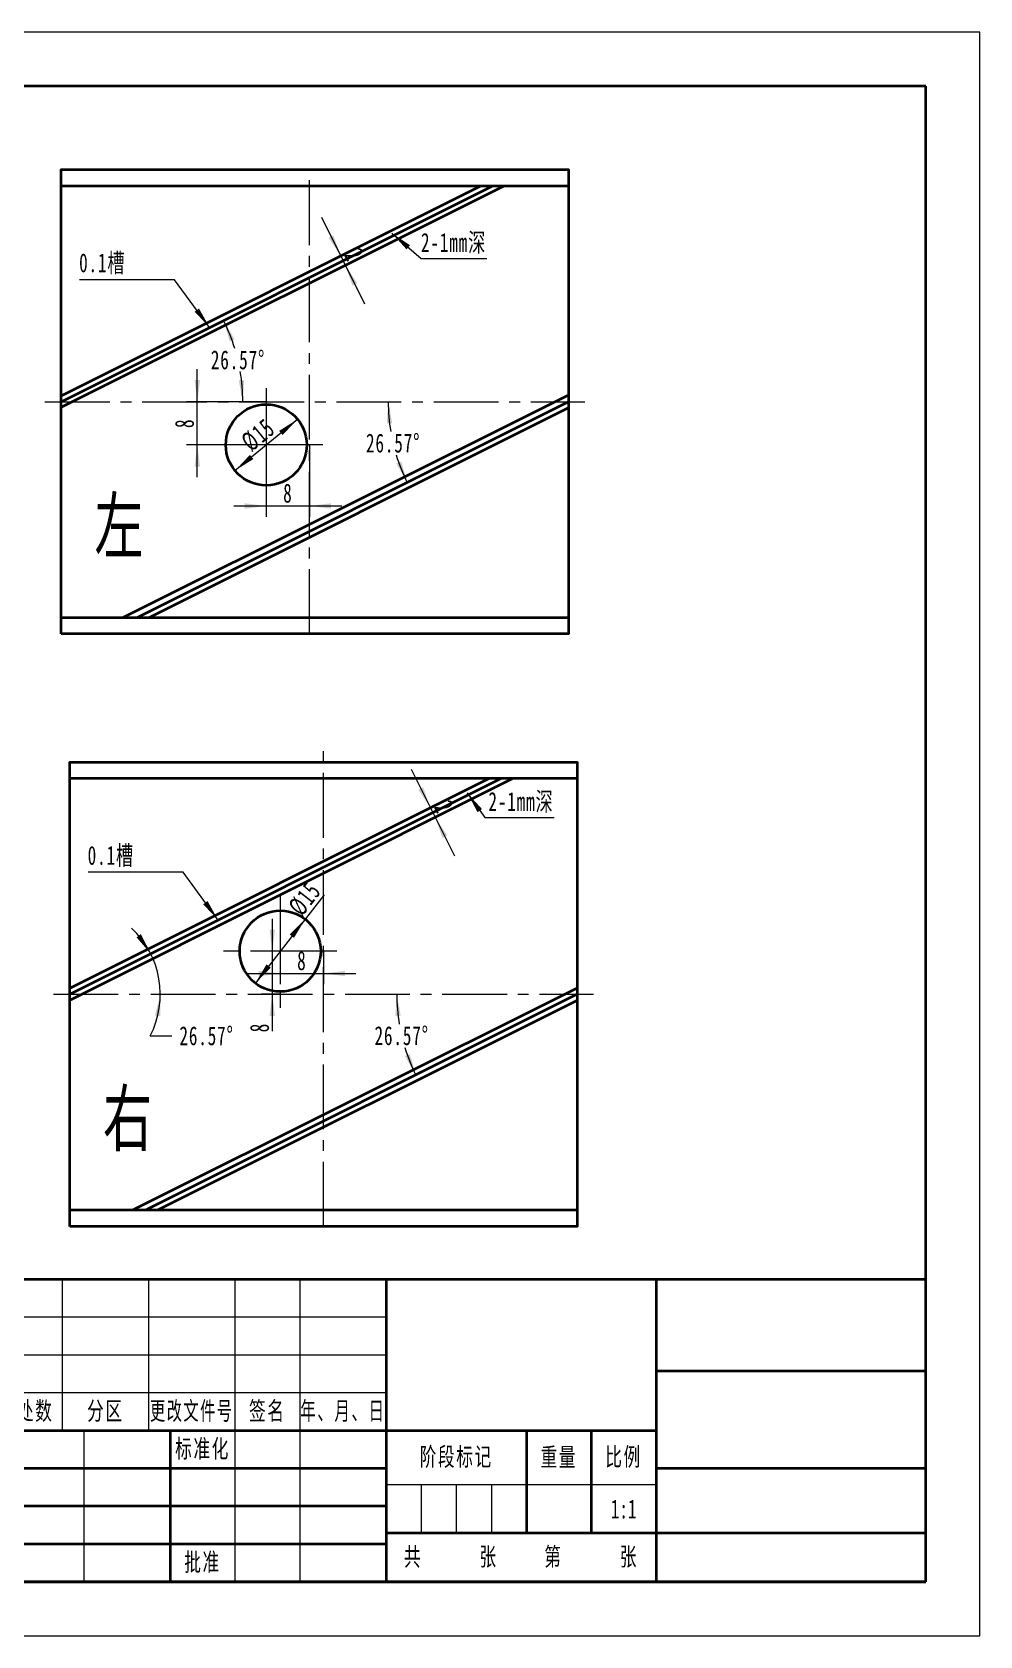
# Model space of a CAD drawing. Header units: millimetres. Extents: x -210 to 437, y -148 to 148.
# Drawn here: x 34.4 to 210, y -148.5 to 148.5 of the extents above; entities that cross this region are included whole.
import ezdxf
from ezdxf.enums import TextEntityAlignment as Align

# ---------------------------------------------------------------- set-up
doc = ezdxf.new("R2010")
doc.units = ezdxf.units.MM
doc.linetypes.add('点画线', pattern=[18, 12, -2, 2, -2])
doc.layers.get('0').update_dxf_attribs({"lineweight": 35})
for name, color, linetype, lineweight in [('中心线层', 1, '点画线', 18), ('尺寸线层', 3, 'Continuous', 18), ('粗实线层', 7, 'Continuous', 35), ('细实线层', 7, 'Continuous', 18)]:
    doc.layers.add(name, color=color, linetype=linetype, lineweight=lineweight)
doc.styles.add('标准', font='', dxfattribs={"width": 0.667})
doc.styles.get('标准').set_extended_font_data('宋体')
doc.dimstyles.new('GB_尺寸', dxfattribs={"dimtxt": 3.5, "dimasz": 4, "dimexe": 2, "dimexo": 0, "dimtad": 1, "dimdsep": 46, "dimtxsty": '标准', "dimblk": '_CAXARROW', "dimcen": 0, "dimdle": 8, "dimazin": 2, "dimtfac": 0.707107, "dimtdec": 3, "dimtmove": 2, "dimatfit": 3, "dimfxl": 1, "dimfrac": 2, "dimtolj": 1, "dimarcsym": 1})

# ---------------------------------------------------------------- blocks, each defined once
blk = doc.blocks.new('$CAXA_FRAME_13B17AC1$')
at = {"layer": '粗实线层'}
for p, q in [((200, 138.5), (-200, 138.5)), ((200, -138.5), (200, 138.5)), ((-200, -138.5), (200, -138.5))]:
    blk.add_line(p, q, dxfattribs=at)
at = {"layer": '细实线层'}
for p, q in [((210, 148.5), (-210, 148.5)), ((210, -148.5), (210, 148.5)), ((-210, -148.5), (210, -148.5))]:
    blk.add_line(p, q, dxfattribs=at)
blk = doc.blocks.new('$CAXA_TITLE_151E506F$')
at = {"layer": '粗实线层'}
for p, q in [((0, 56), (-180, 56)), ((-180, 56), (-180, 0)), ((-100, 56), (-100, 0)), ((-50, 56), (-50, 0)), ((0, 0), (0, 56)), ((0, 39), (-50, 39)), ((-50, 28), (-180, 28)), ((-140, 28), (-140, 0)), ((-74, 28), (-74, 9)), ((-62, 28), (-62, 9)), ((-100, 21), (-180, 21)), ((0, 21), (-50, 21)), ((-100, 14), (-180, 14)), ((0, 9), (-100, 9)), ((-100, 7), (-180, 7)), ((0, 0), (-180, 0))]:
    blk.add_line(p, q, dxfattribs=at)
at = {"layer": '细实线层'}
for p, q in [((-170, 56), (-170, 28)), ((-160, 56), (-160, 28)), ((-144, 56), (-144, 28)), ((-128, 56), (-128, 0)), ((-116, 56), (-116, 0)), ((-100, 49), (-180, 49)), ((-100, 42), (-180, 42)), ((-100, 35), (-180, 35)), ((-168, 28), (-168, 0)), ((-156, 28), (-156, 0)), ((-50, 18), (-100, 18)), ((-93.5, 18), (-93.5, 9)), ((-87, 18), (-87, 9)), ((-80.5, 18), (-80.5, 9))]:
    blk.add_line(p, q, dxfattribs=at)
at = {"layer": '尺寸线层', "attachment_point": 5, "line_spacing_factor": 1.369753, "style": '标准'}
for s, insert, char_height, width in [('\\T1.1;标记', (-175, 31.5), 3.386, 18), ('\\T1.1;处数', (-165, 31.5), 3.386, 18), ('\\T1.1;分区', (-152, 31.5), 3.386, 30), ('\\T1.1;{\\W0.60886;更改文件号}', (-136, 31.5), 3.3865, 30), ('\\T1.1;签名', (-122, 31.5), 3.386, 22), ('\\T1.1;{\\W0.622239;年、月、日}', (-108, 31.5), 3.3865, 30), ('\\T1.1;设计', (-174, 24.5), 3.386, 22), ('\\T1.1;标准化', (-134, 24.5), 3.386, 22), ('\\T1.1;阶段标记', (-87, 23), 3.386, 50), ('\\T1.1;重量', (-68, 23), 3.386, 22), ('\\T1.1;比例', (-56, 23), 3.386, 22), ('\\T1.1;审核', (-174, 10.5), 3.386, 22), ('\\T1.1;共', (-95, 4.5), 3.386, 8), ('\\T1.1;张', (-81, 4.5), 3.386, 8), ('\\T1.1;第', (-69, 4.5), 3.386, 8), ('\\T1.1;张', (-55, 4.5), 3.386, 8), ('\\T1.1;工艺', (-174, 3.5), 3.386, 22), ('\\T1.1;批准', (-134, 3.5), 3.386, 22)]:
    blk.add_mtext(s, dxfattribs=dict(at, insert=insert, char_height=char_height, width=width))
at = {"layer": '尺寸线层', "style": '标准'}
for tag, height, width, p in [('标记C', 3.54, 0.667, (-175, 52.5)), ('处数C', 3.54, 0.667, (-165, 52.5)), ('分区C', 3.54, 0.667, (-152, 52.5)), ('更改文件号C', 3.54, 0.512156, (-136, 52.5)), ('更改签名C', 3.54, 0.459969, (-122, 52.5)), ('更改日期C', 3.54, 0.62723, (-108, 52.5)), ('单位名称', 5.05, 0.667, (-25, 47.5)), ('标记B', 3.54, 0.667, (-175, 45.5)), ('处数B', 3.54, 0.667, (-165, 45.5)), ('分区B', 3.54, 0.667, (-152, 45.5)), ('更改文件号B', 3.54, 0.512156, (-136, 45.5)), ('更改签名B', 3.54, 0.459969, (-122, 45.5)), ('更改日期B', 3.54, 0.62723, (-108, 45.5)), ('材料名称', 5.05, 0.667, (-75, 42)), ('标记A', 3.54, 0.667, (-175, 38.5)), ('处数A', 3.54, 0.667, (-165, 38.5)), ('分区A', 3.54, 0.667, (-152, 38.5)), ('更改文件号A', 3.54, 0.512156, (-136, 38.5)), ('更改签名A', 3.54, 0.459969, (-122, 38.5)), ('更改日期A', 3.54, 0.62723, (-108, 38.5)), ('图纸名称', 5.05, 0.667, (-25, 30)), ('设计', 3.54, 0.667, (-162, 24.5)), ('设计日期', 3.54, 0.667, (-148, 24.5)), ('标准化', 3.54, 0.667, (-122, 24.5)), ('标准化日期', 3.54, 0.569556, (-108, 24.5)), ('图纸编号', 5.05, 0.667, (-25, 15)), ('阶段标记S', 3.54, 0.229984, (-96.75, 13.5)), ('阶段标记A', 3.54, 0.229984, (-90.25, 13.5)), ('阶段标记B', 3.54, 0.229984, (-83.75, 13.5)), ('阶段标记C', 3.54, 0.229984, (-77.25, 13.5)), ('重量', 3.54, 0.667, (-68, 13.5)), ('图纸比例', 3.54, 0.524733, (-56, 13.5)), ('审核', 3.54, 0.667, (-162, 10.5)), ('审核日期', 3.54, 0.667, (-148, 10.5)), ('页数', 3.54, 0.667, (-88, 4.5)), ('页码', 3.54, 0.667, (-62, 4.5)), ('投影符号', 3.54, 0.667, (-25, 4.5)), ('工艺', 3.54, 0.667, (-162, 3.5)), ('工艺日期', 3.54, 0.667, (-148, 3.5)), ('批准', 3.54, 0.667, (-122, 3.5)), ('批准日期', 3.54, 0.667, (-108, 3.5))]:
    blk.add_attdef(tag, text='', height=height, dxfattribs=dict(at, width=width)).set_placement(p, align=Align.MIDDLE_CENTER)
blk = doc.blocks.new('*X29')
at = {"layer": '尺寸线层', "linetype": 'Continuous'}
for points in [[(101.98, -29.69), (102.72, -33.65), (101.72, -33.74)], [(105.51, -44.63), (104.4, -40.76), (103.47, -41.13)]]:
    blk.add_hatch(color=0, dxfattribs=at).paths.add_polyline_path(points, flags=0)
at = {"layer": '尺寸线层', "color": 0, "linetype": 'Continuous'}
for start, end in [(180, 189.5229), (197.1065, 206.57)]:
    blk.add_arc((135.4, -29.69), 33.42, start, end, dxfattribs=at)
at = {"layer": '尺寸线层', "color": 0, "insert": (102.87, -37.37), "char_height": 3.5, "width": 20.4497, "attachment_point": 5, "line_spacing_factor": 1.15057, "style": '标准'}
blk.add_mtext('\\T1.1;26.57%%D', dxfattribs=at)
blk = doc.blocks.new('_CAXARROW')
blk.add_hatch(color=0).paths.add_polyline_path([(0, 0), (-1, 0.125), (-1, -0.125)], flags=0)
blk = doc.blocks.new('*X30')
at = {"layer": '尺寸线层', "linetype": 'Continuous'}
blk.add_hatch(color=0, dxfattribs=at).paths.add_polyline_path([(19.8, -8.84), (17.03, -5.92), (17.83, -5.32)], flags=0)
at = {"layer": '尺寸线层', "color": 0}
blk.add_line((13.31, 0), (-4.28, 0), dxfattribs=at)
at = {"layer": '尺寸线层', "color": 0, "linetype": 'Continuous'}
blk.add_line((19.8, -8.84), (13.31, 0), dxfattribs=at)
at = {"layer": '尺寸线层', "color": 0, "insert": (0, 2.94), "char_height": 3.5, "width": 17.1214, "attachment_point": 5, "line_spacing_factor": 1.15057, "style": '标准'}
blk.add_mtext('\\T1.1;0.1槽', dxfattribs=at)
blk = doc.blocks.new('*X31')
at = {"layer": '尺寸线层', "linetype": 'Continuous'}
for points in [[(69.9, 95.09), (71.01, 91.22), (71.94, 91.59)], [(73.45, 80.05), (72.71, 84.01), (73.71, 84.1)]]:
    blk.add_hatch(color=0, dxfattribs=at).paths.add_polyline_path(points, flags=0)
at = {"layer": '尺寸线层', "color": 0, "linetype": 'Continuous'}
for start, end in [(17.0813, 26.57), (0, 9.5473)]:
    blk.add_arc((39.81, 80.05), 33.64, start, end, dxfattribs=at)
at = {"layer": '尺寸线层', "color": 0, "insert": (72.55, 87.78), "char_height": 3.5, "width": 20.4497, "attachment_point": 5, "line_spacing_factor": 1.15057, "style": '标准'}
blk.add_mtext('\\T1.1;26.57%%D', dxfattribs=at)
blk = doc.blocks.new('*X32')
at = {"layer": '尺寸线层', "linetype": 'Continuous'}
for points in [[(100.4, 80.05), (101.13, 76.09), (100.14, 76)], [(103.93, 65.1), (102.81, 68.97), (101.88, 68.61)]]:
    blk.add_hatch(color=0, dxfattribs=at).paths.add_polyline_path(points, flags=0)
at = {"layer": '尺寸线层', "color": 0, "linetype": 'Continuous'}
for start, end in [(180, 189.5229), (197.1065, 206.57)]:
    blk.add_arc((133.81, 80.05), 33.42, start, end, dxfattribs=at)
at = {"layer": '尺寸线层', "color": 0, "insert": (101.29, 72.37), "char_height": 3.5, "width": 20.4497, "attachment_point": 5, "line_spacing_factor": 1.15057, "style": '标准'}
blk.add_mtext('\\T1.1;26.57%%D', dxfattribs=at)
blk = doc.blocks.new('*X33')
at = {"layer": '尺寸线层', "linetype": 'Continuous'}
blk.add_hatch(color=0, dxfattribs=at).paths.add_polyline_path([(19.8, -8.84), (17.03, -5.92), (17.83, -5.32)], flags=0)
at = {"layer": '尺寸线层', "color": 0}
blk.add_line((13.31, 0), (-4.28, 0), dxfattribs=at)
at = {"layer": '尺寸线层', "color": 0, "linetype": 'Continuous'}
blk.add_line((19.8, -8.84), (13.31, 0), dxfattribs=at)
at = {"layer": '尺寸线层', "color": 0, "insert": (0, 2.94), "char_height": 3.5, "width": 17.1214, "attachment_point": 5, "line_spacing_factor": 1.15057, "style": '标准'}
blk.add_mtext('\\T1.1;0.1槽', dxfattribs=at)
blk = doc.blocks.new('*X48')
at = {"layer": '尺寸线层', "linetype": 'Continuous'}
for points in [[(56.39, -22.19), (53.78, -19.13), (54.58, -18.53)], [(58.16, -29.69), (57.19, -33.59), (58.17, -33.77)]]:
    blk.add_hatch(color=0, dxfattribs=at).paths.add_polyline_path(points, flags=0)
at = {"layer": '尺寸线层', "color": 0, "linetype": 'Continuous'}
blk.add_line((56.29, -37.39), (60.29, -37.39), dxfattribs=at)
blk.add_arc((41.4, -29.69), 16.77, 332.6598, 47.0751, dxfattribs=at)
at = {"layer": '尺寸线层', "color": 0, "insert": (66.73, -37.39), "char_height": 3.5, "width": 20.4497, "attachment_point": 5, "line_spacing_factor": 1.15057, "style": '标准'}
blk.add_mtext('\\T1.1;26.57%%D', dxfattribs=at)
blk = doc.blocks.new('*X49')
at = {"layer": '尺寸线层', "linetype": 'Continuous'}
for points in [[(78.92, -21.69), (79.42, -17.69), (78.42, -17.69)], [(78.92, -29.69), (79.42, -33.69), (78.42, -33.69)]]:
    blk.add_hatch(color=0, dxfattribs=at).paths.add_polyline_path(points, flags=0)
at = {"layer": '尺寸线层', "color": 0, "linetype": 'Continuous'}
for p, q in [((78.92, -15.69), (78.92, -36.52)), ((80.4, -21.69), (76.92, -21.69)), ((80.4, -29.69), (76.92, -29.69))]:
    blk.add_line(p, q, dxfattribs=at)
at = {"layer": '尺寸线层', "color": 0, "insert": (76.57, -35.85), "char_height": 3.5, "width": 7, "attachment_point": 5, "rotation": 90, "line_spacing_factor": 1.15057, "style": '标准'}
blk.add_mtext('\\T1.1;8', dxfattribs=at)
blk = doc.blocks.new('*X50')
at = {"layer": '尺寸线层', "linetype": 'Continuous'}
for points in [[(80.4, -25.83), (76.4, -25.33), (76.4, -26.33)], [(88.4, -25.83), (92.4, -25.33), (92.4, -26.33)]]:
    blk.add_hatch(color=0, dxfattribs=at).paths.add_polyline_path(points, flags=0)
at = {"layer": '尺寸线层', "color": 0, "linetype": 'Continuous'}
for p, q in [((80.4, -21.69), (80.4, -27.83)), ((88.4, -21.69), (88.4, -27.83)), ((74.4, -25.83), (94.4, -25.83))]:
    blk.add_line(p, q, dxfattribs=at)
at = {"layer": '尺寸线层', "color": 0, "insert": (84.4, -23.48), "char_height": 3.5, "width": 7, "attachment_point": 5, "line_spacing_factor": 1.15057, "style": '标准'}
blk.add_mtext('\\T1.1;8', dxfattribs=at)
blk = doc.blocks.new('*X51')
at = {"layer": '尺寸线层', "linetype": 'Continuous'}
for points in [[(85.01, -15.77), (82.94, -19.23), (82.15, -18.62)], [(75.78, -27.6), (78.64, -24.75), (77.85, -24.14)]]:
    blk.add_hatch(color=0, dxfattribs=at).paths.add_polyline_path(points, flags=0)
at = {"layer": '尺寸线层', "color": 0, "linetype": 'Continuous'}
blk.add_line((88.51, -11.28), (75.78, -27.6), dxfattribs=at)
at = {"layer": '尺寸线层', "color": 0, "insert": (84.95, -12), "char_height": 3.5, "width": 11.023, "attachment_point": 5, "rotation": 52.0562, "line_spacing_factor": 1.15057, "style": '标准'}
blk.add_mtext('\\T1.1;%%C15', dxfattribs=at)
blk = doc.blocks.new('*X52')
at = {"layer": '尺寸线层', "linetype": 'Continuous'}
for points in [[(65.03, 80.05), (64.53, 84.05), (65.53, 84.05)], [(65.03, 72.05), (64.53, 68.05), (65.53, 68.05)]]:
    blk.add_hatch(color=0, dxfattribs=at).paths.add_polyline_path(points, flags=0)
at = {"layer": '尺寸线层', "color": 0, "linetype": 'Continuous'}
for p, q in [((65.03, 66.05), (65.03, 86.05)), ((77.81, 80.05), (63.03, 80.05)), ((77.81, 72.05), (63.03, 72.05))]:
    blk.add_line(p, q, dxfattribs=at)
at = {"layer": '尺寸线层', "color": 0, "insert": (62.67, 76.05), "char_height": 3.5, "width": 7, "attachment_point": 5, "rotation": 90, "line_spacing_factor": 1.15057, "style": '标准'}
blk.add_mtext('\\T1.1;8', dxfattribs=at)
blk = doc.blocks.new('*X53')
at = {"layer": '尺寸线层', "linetype": 'Continuous'}
for points in [[(77.81, 60.74), (73.81, 61.24), (73.81, 60.24)], [(85.81, 60.74), (89.81, 61.24), (89.81, 60.24)]]:
    blk.add_hatch(color=0, dxfattribs=at).paths.add_polyline_path(points, flags=0)
at = {"layer": '尺寸线层', "color": 0, "linetype": 'Continuous'}
for p, q in [((77.81, 72.05), (77.81, 58.74)), ((85.81, 72.05), (85.81, 58.74)), ((71.81, 60.74), (91.81, 60.74))]:
    blk.add_line(p, q, dxfattribs=at)
at = {"layer": '尺寸线层', "color": 0, "insert": (81.81, 63.1), "char_height": 3.5, "width": 7, "attachment_point": 5, "line_spacing_factor": 1.15057, "style": '标准'}
blk.add_mtext('\\T1.1;8', dxfattribs=at)
blk = doc.blocks.new('*X54')
at = {"layer": '尺寸线层', "linetype": 'Continuous'}
for points in [[(83.6, 76.8), (80.19, 74.65), (80.83, 73.88)], [(72.01, 67.29), (74.78, 70.21), (75.42, 69.44)]]:
    blk.add_hatch(color=0, dxfattribs=at).paths.add_polyline_path(points, flags=0)
at = {"layer": '尺寸线层', "color": 0, "linetype": 'Continuous'}
blk.add_line((72.01, 67.29), (83.6, 76.8), dxfattribs=at)
at = {"layer": '尺寸线层', "color": 0, "insert": (76.31, 73.88), "char_height": 3.5, "width": 11.023, "attachment_point": 5, "rotation": 39.3761, "line_spacing_factor": 1.15057, "style": '标准'}
blk.add_mtext('\\T1.1;%%C15', dxfattribs=at)
blk = doc.blocks.new('*X66')
at = {"layer": '尺寸线层', "linetype": 'Continuous'}
for points in [[(91.58, 107.06), (90.24, 110.86), (89.35, 110.41)], [(92.43, 105.35), (94.67, 102), (93.77, 101.55)]]:
    blk.add_hatch(color=0, dxfattribs=at).paths.add_polyline_path(points, flags=0)
at = {"layer": '尺寸线层', "color": 0, "linetype": 'Continuous'}
for p, q in [((88.01, 114.21), (96.01, 98.19)), ((92.33, 107.43), (89.79, 106.16)), ((93.18, 105.72), (90.64, 104.46))]:
    blk.add_line(p, q, dxfattribs=at)
at = {"layer": '尺寸线层', "color": 0, "insert": (94.12, 107.26), "char_height": 3.5, "width": 7, "attachment_point": 5, "rotation": 296.5386, "line_spacing_factor": 1.15057, "style": '标准'}
blk.add_mtext('\\T1.1;2', dxfattribs=at)
blk = doc.blocks.new('*X67')
at = {"layer": '尺寸线层', "linetype": 'Continuous'}
blk.add_hatch(color=0, dxfattribs=at).paths.add_polyline_path([(-11.49, 4.68), (-8.14, 2.44), (-8.79, 1.68)], flags=0)
at = {"layer": '尺寸线层', "color": 0, "linetype": 'Continuous'}
blk.add_line((-11.49, 4.68), (-6.08, 0), dxfattribs=at)
at = {"layer": '尺寸线层', "color": 0}
blk.add_line((-6.08, 0), (6.08, 0), dxfattribs=at)
at = {"layer": '尺寸线层', "color": 0, "insert": (0, 2.79), "char_height": 3.5, "width": 24.3362, "attachment_point": 5, "line_spacing_factor": 1.15057, "style": '标准'}
blk.add_mtext('\\T1.1;2-1mm深', dxfattribs=at)
blk = doc.blocks.new('*X68')
at = {"layer": '尺寸线层', "linetype": 'Continuous'}
for points in [[(108.21, 4.84), (106.86, 8.65), (105.97, 8.2)], [(109.09, 3.09), (111.32, -0.27), (110.43, -0.72)]]:
    blk.add_hatch(color=0, dxfattribs=at).paths.add_polyline_path(points, flags=0)
at = {"layer": '尺寸线层', "color": 0, "linetype": 'Continuous'}
for p, q in [((104.63, 12), (112.66, -4.07)), ((108.44, 4.96), (106.42, 3.95)), ((109.32, 3.2), (107.3, 2.19))]:
    blk.add_line(p, q, dxfattribs=at)
at = {"layer": '尺寸线层', "color": 0, "insert": (110.75, 5.02), "char_height": 3.5, "width": 7, "attachment_point": 5, "rotation": 296.572, "line_spacing_factor": 1.15057, "style": '标准'}
blk.add_mtext('\\T1.1;2', dxfattribs=at)
blk = doc.blocks.new('*X69')
at = {"layer": '尺寸线层', "linetype": 'Continuous'}
blk.add_hatch(color=0, dxfattribs=at).paths.add_polyline_path([(-10.04, 4.54), (-7.31, 1.57), (-8.13, 0.99)], flags=0)
at = {"layer": '尺寸线层', "color": 0, "linetype": 'Continuous'}
blk.add_line((-10.04, 4.54), (-6.81, 0), dxfattribs=at)
at = {"layer": '尺寸线层', "color": 0}
blk.add_line((-6.81, 0), (6.08, 0), dxfattribs=at)
at = {"layer": '尺寸线层', "color": 0, "insert": (0, 2.79), "char_height": 3.5, "width": 24.3362, "attachment_point": 5, "line_spacing_factor": 1.15057, "style": '标准'}
blk.add_mtext('\\T1.1;2-1mm深', dxfattribs=at)

msp = doc.modelspace()

# ---------------------------------------------------------------- linework, layer by layer
at = {"layer": '中心线层'}
for p, q in [((85.807, 37.047), (85.807, 123.047)), ((77.807, 82.547), (77.807, 61.547)), ((36.813, 80.047), (136.813, 80.047)), ((88.307, 72.047), (67.307, 72.047)), ((88.396, -72.686), (88.396, 16.314)), ((80.396, -11.186), (80.396, -32.186)), ((90.896, -21.686), (69.896, -21.686)), ((38.396, -29.686), (138.396, -29.686))]:
    msp.add_line(p, q, dxfattribs=at)
at = {"layer": '粗实线层'}
for p, q in [((39.813, 120.047), (133.813, 120.047)), ((39.813, 80.047), (119.796, 120.047)), ((39.813, 81.165), (117.56, 120.047)), ((39.813, 79.071), (121.859, 120.047)), ((133.813, 81.258), (51.171, 40.047)), ((133.813, 80.047), (53.83, 40.047)), ((133.813, 78.929), (56.066, 40.047)), ((133.813, 40.047), (39.813, 40.047)), ((41.396, 10.314), (135.396, 10.314)), ((41.396, -29.686), (121.379, 10.314)), ((41.396, -28.568), (119.143, 10.314)), ((41.396, -30.77), (123.538, 10.314)), ((135.396, -28.52), (53.039, -69.686)), ((135.396, -29.686), (55.414, -69.686)), ((135.396, -30.804), (57.649, -69.686)), ((135.396, -69.686), (41.396, -69.686))]:
    msp.add_line(p, q, dxfattribs=at)
for points in [[(39.813, 37.047), (39.813, 123.047), (133.813, 123.047), (133.813, 37.047)], [(41.396, -72.686), (41.396, 13.314), (135.396, 13.314), (135.396, -72.686)]]:
    msp.add_lwpolyline(points, close=True, dxfattribs=at)
for centre in [(77.807, 72.047), (80.396, -21.686)]:
    msp.add_circle(centre, 7.5, dxfattribs=at)

# ---------------------------------------------------------------- block references
at = {"layer": '尺寸线层'}
for name, p in [('*X67', (112.574, 106.584)), ('*X33', (47.508, 102.64)), ('*X69', (125.069, 3.054)), ('*X30', (49.091, -7.093))]:
    msp.add_blockref(name, p, dxfattribs=at)
at = {"layer": '粗实线层'}
msp.add_blockref('$CAXA_FRAME_13B17AC1$', (0, 0), dxfattribs=at)
ref = msp.add_blockref('$CAXA_TITLE_151E506F$', (200, -138.5), dxfattribs=at)
ref.add_attrib('图纸比例', '1:1', dxfattribs={"layer": '尺寸线层', "height": 3.5, "style": '标准', "width": 0.667}).set_placement((144, -125), align=Align.MIDDLE_CENTER)

# ---------------------------------------------------------------- texts
at = {"layer": '尺寸线层', "char_height": 10, "width": 16.06512, "attachment_point": 1, "line_spacing_factor": 1.15057, "style": '标准'}
for s, insert in [('\\T1.1;{\\fsimsun|b1|i0|c134|p2;左}', (45.974, 62.095)), ('\\T1.1;{\\fsimsun|b1|i0|c134|p2;右}', (47.558, -47.639))]:
    msp.add_mtext(s, dxfattribs=dict(at, insert=insert))

# ---------------------------------------------------------------- dimensions: what is measured, and where the dimension line sits
at = {"layer": '尺寸线层'}
for base, line1, line2, picture, middle in [((72.549, 87.776), ((36.813, 80.047), (136.813, 80.047)), ((39.813, 80.047), (129.95, 125.125)), '*X31', (72.549, 87.776)), ((101.29, 72.368), ((133.813, 80.047), (41.417, 33.839)), ((36.813, 80.047), (136.813, 80.047)), '*X32', (101.29, 72.368)), ((57.713, -25.834), ((41.396, -29.686), (121.379, 10.314)), ((38.396, -29.686), (138.396, -29.686)), '*X48', (66.726, -37.386)), ((102.874, -37.365), ((135.396, -29.686), (43.001, -75.894)), ((38.396, -29.686), (138.396, -29.686)), '*X29', (102.874, -37.365))]:
    dim = msp.add_angular_dim_2l(base=base, line1=line1, line2=line2, dimstyle='GB_尺寸', override={"dimtad": 0, "dimtih": 1, "dimtoh": 1, "dimsah": 1, "dimtdec": 2, "dimtfill": 1, "dimtzin": 8}, dxfattribs=at)
    dim.commit()
    dim.dimension.update_dxf_attribs({"geometry": picture, "text_midpoint": middle})
for base, p1, p2, angle, picture, middle in [((92.434, 105.351), (92.329, 107.429), (93.18, 105.724), 296.53857, '*X66', (94.115, 107.256)), ((109.086, 3.085), (108.443, 4.963), (109.323, 3.204), 296.57205, '*X68', (110.752, 5.019))]:
    dim = msp.add_linear_dim(base=base, p1=p1, p2=p2, angle=angle, text='2', dimstyle='GB_尺寸', override={"dimsah": 1, "dimtfac": 1, "dimtfill": 1, "dimtzin": 8}, dxfattribs=at)
    dim.commit()
    dim.dimension.update_dxf_attribs({"geometry": picture, "text_midpoint": middle})
for base, p1, p2, angle, picture, middle in [((65.027, 80.047), (77.807, 72.047), (77.807, 80.047), 90, '*X52', (62.671, 76.047)), ((78.924, -29.686), (80.396, -21.686), (80.396, -29.686), 270, '*X49', (76.569, -35.852))]:
    dim = msp.add_linear_dim(base=base, p1=p1, p2=p2, angle=angle, dimstyle='GB_尺寸', override={"dimsah": 1, "dimtfill": 1, "dimtzin": 0}, dxfattribs=at)
    dim.commit()
    dim.dimension.update_dxf_attribs({"geometry": picture, "text_midpoint": middle, "dimtype": 160})
for p1, p2, picture, middle in [((83.604, 76.805), (72.009, 67.289), '*X54', (77.807, 72.047)), ((75.785, -27.601), (85.008, -15.772), '*X51', (86.812, -13.458))]:
    dim = msp.add_diameter_dim_2p(p1=p1, p2=p2, dimstyle='GB_尺寸', override={"dimpost": '%%C<>', "dimsah": 1, "dimtfill": 1, "dimtzin": 0}, dxfattribs=at)
    dim.commit()
    dim.dimension.update_dxf_attribs({"geometry": picture, "text_midpoint": middle, "dimtype": 163})
for base, p1, p2, picture, middle in [((85.807, 60.742), (77.807, 72.047), (85.807, 72.047), '*X53', (81.807, 63.097)), ((88.396, -25.834), (80.396, -21.686), (88.396, -21.686), '*X50', (84.396, -23.478))]:
    dim = msp.add_linear_dim(base=base, p1=p1, p2=p2, dimstyle='GB_尺寸', override={"dimsah": 1, "dimtfill": 1, "dimtzin": 0}, dxfattribs=at)
    dim.commit()
    dim.dimension.update_dxf_attribs({"geometry": picture, "text_midpoint": middle, "dimtype": 160})

doc.saveas('drawing.dxf')
